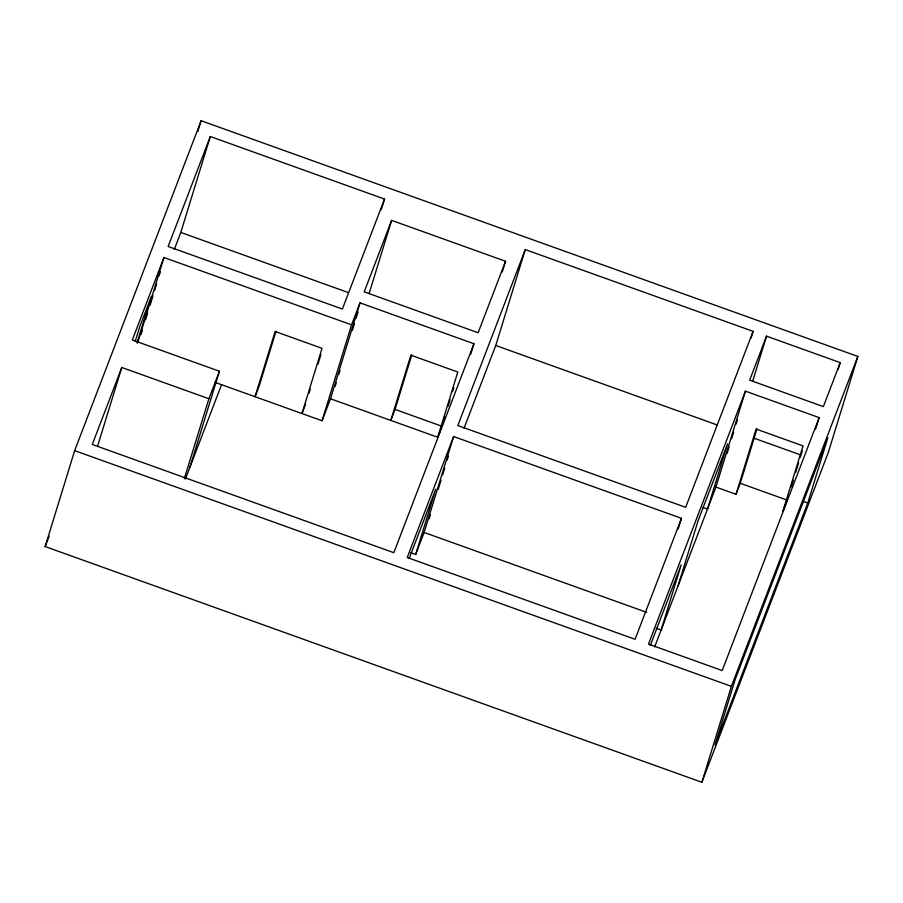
<?xml version="1.0" encoding="UTF-8"?>
<svg xmlns="http://www.w3.org/2000/svg" width="903" height="903" viewBox="0 0 903 903"><rect width="100%" height="100%" fill="white"/><g stroke="black" fill="none" stroke-linecap="round" stroke-linejoin="round"><path stroke-width="1.35" d="M45.15 546.563L74.656 450.642L201.121 120.72L857.85 356.437L828.344 452.358L701.879 782.28L45.15 546.563L49.157 536.111M97.603 446.071L121.781 367.476L208.898 398.742L184.314 478.68M197.836 131.375L201.121 120.72M135.236 341.323L139.739 326.683L151.332 296.444L136.996 343.027M137.707 342.756L163.94 257.502L351.572 324.843L322.066 420.764L214.948 382.319M141.105 334.426L142.335 330.43M145.609 319.775L147.663 313.115M150.124 305.124L152.991 295.789M154.627 290.461L156.682 283.802M159.142 275.81L160.362 271.814M174.279 249.465L180.803 232.443L210.309 136.522L384.543 199.066L381.258 209.722M189.935 467.167L219.44 371.246L132.323 339.979L163.94 257.502M276.058 331.141L259.274 385.716L255.052 396.71L275.122 331.491L322.032 348.321L301.963 413.551L305.711 403.776M309.04 393.234L310.271 389.238M318.059 363.954L320.915 354.631M322.066 420.764L330.498 398.776L360.004 302.855L473.928 343.738L470.655 354.394M335.126 386.439L336.356 382.443M338.806 374.452L340.036 370.456M352.339 330.487L354.382 323.827M356.019 318.499L358.073 311.84M369.079 293.644L391.62 220.366L505.545 261.26L502.26 271.916M330.498 398.776L437.718 437.255L457.787 372.036L410.876 355.195L390.807 420.414L395.029 409.42L411.813 354.845M443.576 420.933L444.795 416.938M448.08 406.294L450.123 399.634M452.584 391.654L453.814 387.658M410.797 552.704L415.673 554.453L435.731 489.223L409.228 558.381M415.673 554.453L424.094 532.454L453.611 436.533L681.449 518.311L678.176 528.966M429.139 518.796L430.359 514.789M438.147 489.482L441.025 480.159M442.662 474.831L444.705 468.172M447.166 460.169L448.396 456.173M464.052 428.225L495.758 345.488L525.275 249.578L753.113 331.356L751.07 338.015M677.995 586.047L698.064 520.828L727.57 443.836L707.5 509.066L702.624 507.317M654.641 646.966L715.932 487.067L745.438 391.157L819.156 417.615L815.612 429.117M727.118 453.43L729.161 446.759M731.622 438.768L733.676 432.108M736.126 424.117L737.356 420.121M752.583 381.461L766.523 336.164L840.23 362.622L838.187 369.282M715.932 487.067L736.035 494.291L756.104 429.06L803.015 445.901L782.946 511.121L787.156 500.127L740.246 483.286L757.041 428.711M791.254 486.819L793.308 480.159M795.757 472.167L798.624 462.855M800.261 457.528L802.315 450.879M701.879 782.28L731.385 686.359L857.85 356.437M807.767 502.994L827.837 437.763L735.098 679.711L715.029 744.941L807.767 502.994L802.891 501.244M121.781 367.476L92.275 444.457L393.832 552.692L473.928 343.738M210.309 136.522L168.15 246.496L342.384 309.04L384.543 199.066M208.898 398.742L219.44 371.246M185.42 478.951L221.551 384.689M351.572 324.843L360.004 302.855M391.62 220.366L364.225 291.85L478.138 332.744L505.545 261.26M437.718 437.255L441.003 428.699M453.611 436.533L407.242 557.512L635.08 639.29L681.449 518.311M525.275 249.578L457.821 425.539L685.67 507.317L753.113 331.356M745.438 391.157L648.489 644.099L722.197 670.557L819.156 417.615M766.523 336.164L749.659 380.152L823.367 406.61L840.23 362.622M650.25 645.566L681.201 564.815L661.131 630.046L656.255 628.296M736.035 494.291L740.246 483.286M180.803 232.443L348.434 292.617M495.758 345.488L716.982 424.895M754.118 438.226L800.193 454.762M395.029 409.42L441.939 426.261M424.094 532.454L646.65 612.336M74.656 450.642L731.385 686.359"/></g></svg>
